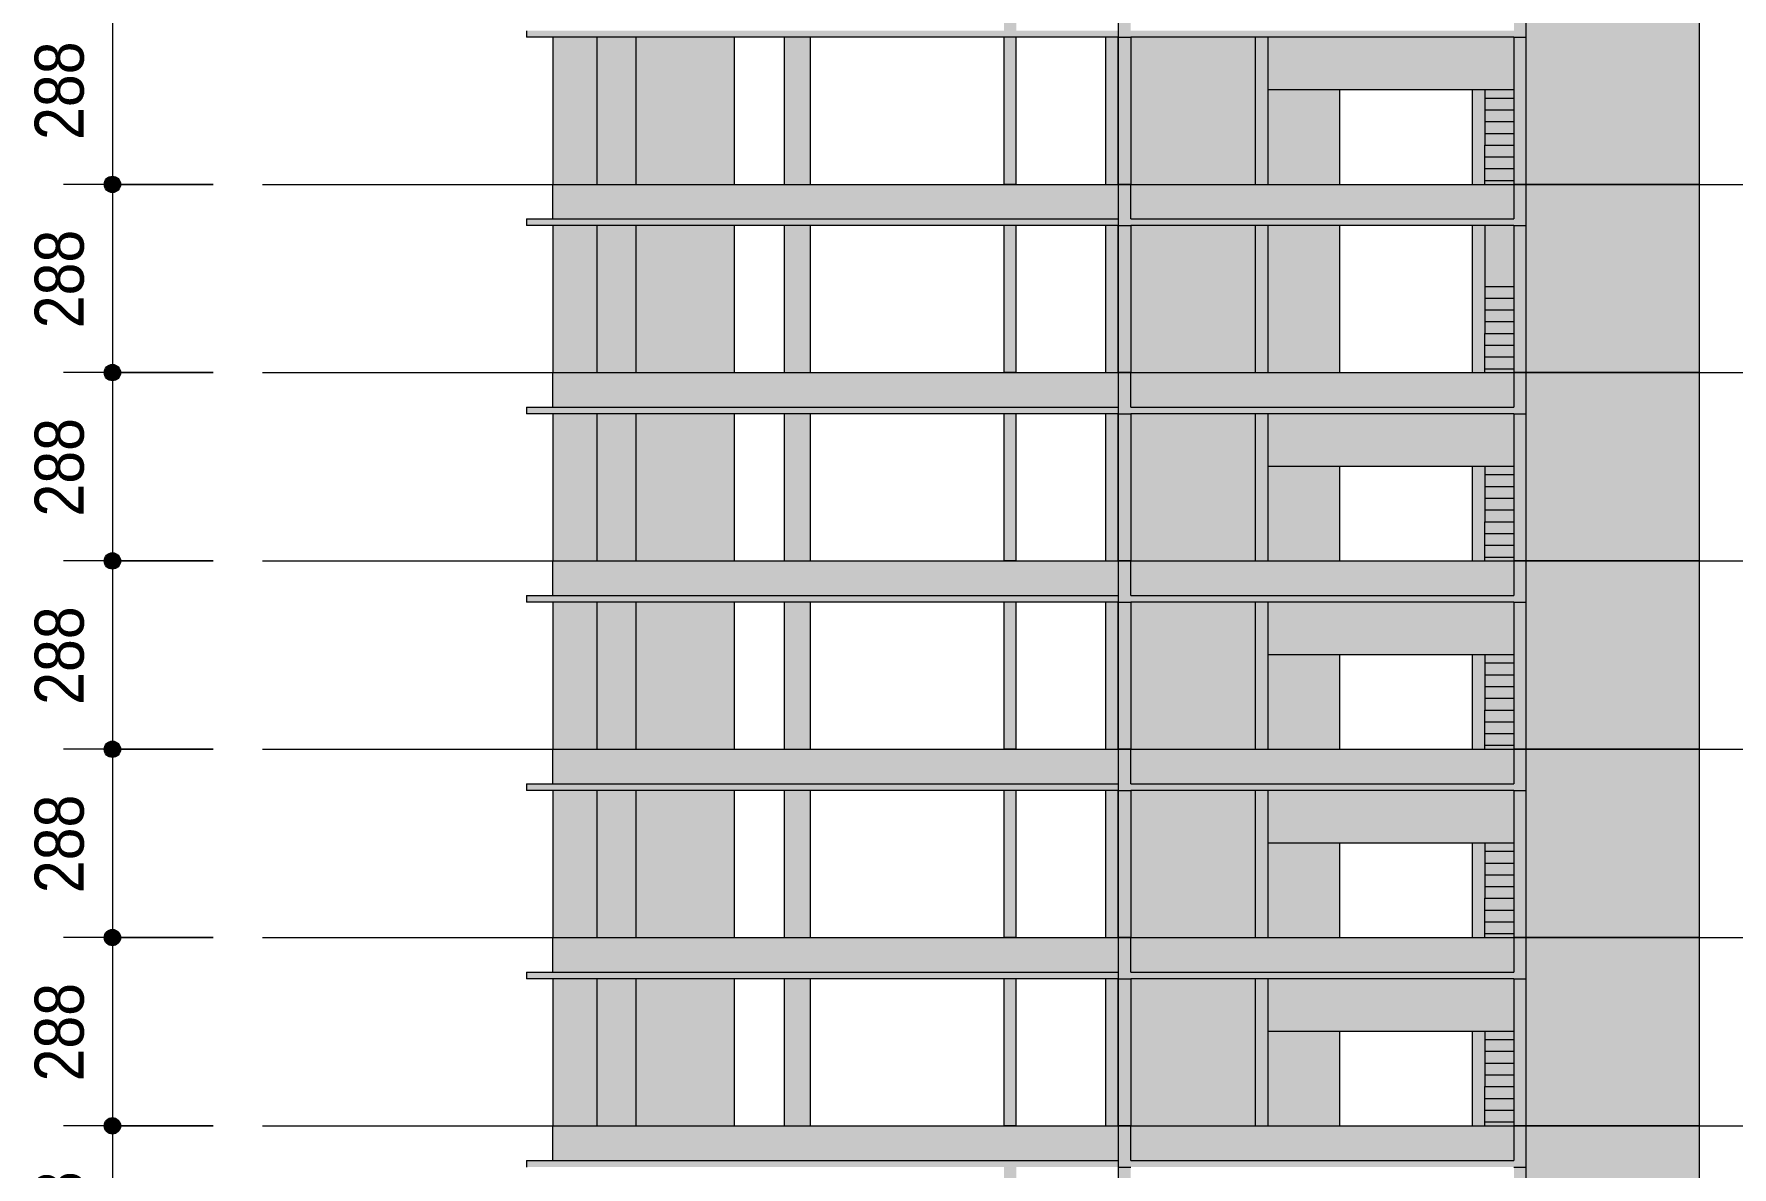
# Model space of a CAD drawing. Header units: centimetres. Extents: x -1968 to 25888, y -1244 to 84208.
# Drawn here: x 12462 to 15060, y 80538 to 82271 of the extents above; entities that cross this region are included whole.
import ezdxf

# ---------------------------------------------------------------- set-up
doc = ezdxf.new("R2010")
doc.units = ezdxf.units.CM
doc.linetypes.add('Centro', pattern=[3.175, 0.635, -0.47625, 1.5875, -0.47625])
for name, color, linetype, lineweight in [('A-ANNO-DIMS', 7, 'Continuous', 9), ('A-ANNO-DIMS-500', 7, 'Continuous', 9), ('A-FLOR', 7, 'Continuous', 18), ('A-FLOR-LEVL', 7, 'Continuous', 9), ('S-BEAM', 7, 'Continuous', 18), ('S-COLS', 7, 'Continuous', 18), ('S-STRS', 7, 'Continuous', 9)]:
    doc.layers.add(name, color=color, linetype=linetype, lineweight=lineweight)
doc.styles.add('Fira Sans_4', font='', dxfattribs={"width": 0.9, "height": 75})
doc.styles.get('Fira Sans_4').set_extended_font_data('Fira Sans')
doc.dimstyles.new('PED_R80_1_5mm_ACIMA_As_ESQ__R00_7', dxfattribs={"dimscale": 30.48, "dimtxt": 102.298456, "dimasz": 3.28084, "dimexe": 2.46063, "dimexo": 2.46063, "dimgap": 0.492126, "dimtad": 1, "dimdec": 1, "dimrnd": 0.5, "dimdsep": 46, "dimtxsty": 'Fira Sans_4', "dimblk1": 'DOTSMALL', "dimblk2": 'DOTSMALL', "dimsah": 1, "dimcen": 0.09, "dimdle": 4.92126, "dimazin": 0, "dimtfac": 1, "dimtdec": 4, "dimtix": 1, "dimtmove": 0, "dimatfit": 3, "dimfxl": 1, "dimtvp": 1, "dimtolj": 1, "dimtzin": 0, "dimarcsym": 2})

# ---------------------------------------------------------------- blocks, each defined once
blk = doc.blocks.new('DIMBLOCK420-CT103 - CORTE ESQ_ TIPO')
at = {"layer": 'A-ANNO-DIMS-500', "true_color": 0x000032}
h = blk.add_hatch(color=178, dxfattribs=at)
edge = h.paths.add_edge_path(flags=0)
edge.add_arc((12582.5, 82329), 12.5, 0, 360)
h = blk.add_hatch(color=178, dxfattribs=at)
edge = h.paths.add_edge_path(flags=0)
edge.add_arc((12582.5, 82041), 12.5, 0, 360)
at = {"layer": 'A-ANNO-DIMS-500', "color": 178, "true_color": 0x000032}
for p, q in [((12736.8, 82329), (12507.5, 82329)), ((12582.5, 82329), (12582.5, 82041)), ((12582.5, 82329), (12736.8, 82329)), ((12736.8, 82041), (12507.5, 82041)), ((12582.5, 82041), (12736.8, 82041))]:
    blk.add_line(p, q, dxfattribs=at)
for centre in [(12582.5, 82329), (12582.5, 82041)]:
    blk.add_circle(centre, 12.5, dxfattribs=at)
at = {"layer": 'A-ANNO-DIMS-500', "color": 0, "insert": (12463.6, 82108.9), "char_height": 75, "width": 182.563, "attachment_point": 1, "rotation": 90, "line_spacing_factor": 1.049215, "style": 'Fira Sans_4'}
blk.add_mtext('288', dxfattribs=at)
blk = doc.blocks.new('_DotSmall')
at = {"color": 0, "linetype": 'ByBlock', "const_width": 0.5}
blk.add_lwpolyline([(-0.0625, 0, 1), (0.0625, 0, 1)], format="xyb", close=True, dxfattribs=at)
blk = doc.blocks.new('DIMBLOCK421-CT103 - CORTE ESQ_ TIPO')
at = {"layer": 'A-ANNO-DIMS-500', "true_color": 0x000032}
h = blk.add_hatch(color=178, dxfattribs=at)
edge = h.paths.add_edge_path(flags=0)
edge.add_arc((12582.5, 82041), 12.5, 0, 360)
h = blk.add_hatch(color=178, dxfattribs=at)
edge = h.paths.add_edge_path(flags=0)
edge.add_arc((12582.5, 81753), 12.5, 0, 360)
at = {"layer": 'A-ANNO-DIMS-500', "color": 178, "true_color": 0x000032}
for p, q in [((12736.8, 82041), (12507.5, 82041)), ((12582.5, 82041), (12582.5, 81753)), ((12582.5, 82041), (12736.8, 82041)), ((12736.8, 81753), (12507.5, 81753)), ((12582.5, 81753), (12736.8, 81753))]:
    blk.add_line(p, q, dxfattribs=at)
for centre in [(12582.5, 82041), (12582.5, 81753)]:
    blk.add_circle(centre, 12.5, dxfattribs=at)
at = {"layer": 'A-ANNO-DIMS-500', "color": 0, "insert": (12463.6, 81820.9), "char_height": 75, "width": 182.563, "attachment_point": 1, "rotation": 90, "line_spacing_factor": 1.049215, "style": 'Fira Sans_4'}
blk.add_mtext('288', dxfattribs=at)
blk = doc.blocks.new('DIMBLOCK422-CT103 - CORTE ESQ_ TIPO')
at = {"layer": 'A-ANNO-DIMS-500', "true_color": 0x000032}
h = blk.add_hatch(color=178, dxfattribs=at)
edge = h.paths.add_edge_path(flags=0)
edge.add_arc((12582.5, 81753), 12.5, 0, 360)
h = blk.add_hatch(color=178, dxfattribs=at)
edge = h.paths.add_edge_path(flags=0)
edge.add_arc((12582.5, 81465), 12.5, 0, 360)
at = {"layer": 'A-ANNO-DIMS-500', "color": 178, "true_color": 0x000032}
for p, q in [((12736.8, 81753), (12507.5, 81753)), ((12582.5, 81753), (12582.5, 81465)), ((12582.5, 81753), (12736.8, 81753)), ((12736.8, 81465), (12507.5, 81465)), ((12582.5, 81465), (12736.8, 81465))]:
    blk.add_line(p, q, dxfattribs=at)
for centre in [(12582.5, 81753), (12582.5, 81465)]:
    blk.add_circle(centre, 12.5, dxfattribs=at)
at = {"layer": 'A-ANNO-DIMS-500', "color": 0, "insert": (12463.6, 81532.9), "char_height": 75, "width": 182.563, "attachment_point": 1, "rotation": 90, "line_spacing_factor": 1.049215, "style": 'Fira Sans_4'}
blk.add_mtext('288', dxfattribs=at)
blk = doc.blocks.new('DIMBLOCK423-CT103 - CORTE ESQ_ TIPO')
at = {"layer": 'A-ANNO-DIMS-500', "true_color": 0x000032}
h = blk.add_hatch(color=178, dxfattribs=at)
edge = h.paths.add_edge_path(flags=0)
edge.add_arc((12582.5, 81465), 12.5, 0, 360)
h = blk.add_hatch(color=178, dxfattribs=at)
edge = h.paths.add_edge_path(flags=0)
edge.add_arc((12582.5, 81177), 12.5, 0, 360)
at = {"layer": 'A-ANNO-DIMS-500', "color": 178, "true_color": 0x000032}
for p, q in [((12736.8, 81465), (12507.5, 81465)), ((12582.5, 81465), (12582.5, 81177)), ((12582.5, 81465), (12736.8, 81465)), ((12736.8, 81177), (12507.5, 81177)), ((12582.5, 81177), (12736.8, 81177))]:
    blk.add_line(p, q, dxfattribs=at)
for centre in [(12582.5, 81465), (12582.5, 81177)]:
    blk.add_circle(centre, 12.5, dxfattribs=at)
at = {"layer": 'A-ANNO-DIMS-500', "color": 0, "insert": (12463.6, 81244.9), "char_height": 75, "width": 182.563, "attachment_point": 1, "rotation": 90, "line_spacing_factor": 1.049215, "style": 'Fira Sans_4'}
blk.add_mtext('288', dxfattribs=at)
blk = doc.blocks.new('DIMBLOCK424-CT103 - CORTE ESQ_ TIPO')
at = {"layer": 'A-ANNO-DIMS-500', "true_color": 0x000032}
h = blk.add_hatch(color=178, dxfattribs=at)
edge = h.paths.add_edge_path(flags=0)
edge.add_arc((12582.5, 81177), 12.5, 0, 360)
h = blk.add_hatch(color=178, dxfattribs=at)
edge = h.paths.add_edge_path(flags=0)
edge.add_arc((12582.5, 80889), 12.5, 0, 360)
at = {"layer": 'A-ANNO-DIMS-500', "color": 178, "true_color": 0x000032}
for p, q in [((12736.8, 81177), (12507.5, 81177)), ((12582.5, 81177), (12582.5, 80889)), ((12582.5, 81177), (12736.8, 81177)), ((12736.8, 80889), (12507.5, 80889)), ((12582.5, 80889), (12736.8, 80889))]:
    blk.add_line(p, q, dxfattribs=at)
for centre in [(12582.5, 81177), (12582.5, 80889)]:
    blk.add_circle(centre, 12.5, dxfattribs=at)
at = {"layer": 'A-ANNO-DIMS-500', "color": 0, "insert": (12463.6, 80956.9), "char_height": 75, "width": 182.563, "attachment_point": 1, "rotation": 90, "line_spacing_factor": 1.049215, "style": 'Fira Sans_4'}
blk.add_mtext('288', dxfattribs=at)
blk = doc.blocks.new('DIMBLOCK425-CT103 - CORTE ESQ_ TIPO')
at = {"layer": 'A-ANNO-DIMS-500', "true_color": 0x000032}
h = blk.add_hatch(color=178, dxfattribs=at)
edge = h.paths.add_edge_path(flags=0)
edge.add_arc((12582.5, 80889), 12.5, 0, 360)
h = blk.add_hatch(color=178, dxfattribs=at)
edge = h.paths.add_edge_path(flags=0)
edge.add_arc((12582.5, 80601), 12.5, 0, 360)
at = {"layer": 'A-ANNO-DIMS-500', "color": 178, "true_color": 0x000032}
for p, q in [((12736.8, 80889), (12507.5, 80889)), ((12582.5, 80889), (12582.5, 80601)), ((12582.5, 80889), (12736.8, 80889)), ((12736.8, 80601), (12507.5, 80601)), ((12582.5, 80601), (12736.8, 80601))]:
    blk.add_line(p, q, dxfattribs=at)
for centre in [(12582.5, 80889), (12582.5, 80601)]:
    blk.add_circle(centre, 12.5, dxfattribs=at)
at = {"layer": 'A-ANNO-DIMS-500', "color": 0, "insert": (12463.6, 80668.9), "char_height": 75, "width": 182.563, "attachment_point": 1, "rotation": 90, "line_spacing_factor": 1.049215, "style": 'Fira Sans_4'}
blk.add_mtext('288', dxfattribs=at)
blk = doc.blocks.new('DIMBLOCK426-CT103 - CORTE ESQ_ TIPO')
at = {"layer": 'A-ANNO-DIMS-500', "true_color": 0x000032}
h = blk.add_hatch(color=178, dxfattribs=at)
edge = h.paths.add_edge_path(flags=0)
edge.add_arc((12582.5, 80601), 12.5, 0, 360)
h = blk.add_hatch(color=178, dxfattribs=at)
edge = h.paths.add_edge_path(flags=0)
edge.add_arc((12582.5, 80313), 12.5, 0, 360)
at = {"layer": 'A-ANNO-DIMS-500', "color": 178, "true_color": 0x000032}
for p, q in [((12736.8, 80601), (12507.5, 80601)), ((12582.5, 80601), (12582.5, 80313)), ((12582.5, 80601), (12736.8, 80601)), ((12736.8, 80313), (12507.5, 80313)), ((12582.5, 80313), (12736.8, 80313))]:
    blk.add_line(p, q, dxfattribs=at)
for centre in [(12582.5, 80601), (12582.5, 80313)]:
    blk.add_circle(centre, 12.5, dxfattribs=at)
at = {"layer": 'A-ANNO-DIMS-500', "color": 0, "insert": (12463.6, 80380.9), "char_height": 75, "width": 182.563, "attachment_point": 1, "rotation": 90, "line_spacing_factor": 1.049215, "style": 'Fira Sans_4'}
blk.add_mtext('288', dxfattribs=at)

msp = doc.modelspace()

# ---------------------------------------------------------------- hatches: boundary and pattern name
at = {"layer": 'A-FLOR', "true_color": 0xff8040}
for points in [[(13534.05, 82266), (14121.05, 82266), (14120.55, 82276), (13216.05, 82276), (13216.05, 82266), (13377.21, 82266)], [(14726.05, 82266), (14726.05, 82276), (14140.05, 82276), (14140.05, 82266), (14694.52, 82266)], [(13565.39, 81978), (14121.05, 81978), (14120.55, 81988), (13216.05, 81988), (13216.05, 81978), (13534.1, 81978)], [(14726.05, 81978), (14726.05, 81988), (14140.05, 81988), (14140.05, 81978), (14694.52, 81978)], [(13534.05, 81690), (14121.05, 81690), (14120.55, 81700), (13216.05, 81700), (13216.05, 81690), (13377.21, 81690)], [(14726.05, 81690), (14726.05, 81700), (14140.05, 81700), (14140.05, 81690), (14694.52, 81690)], [(13377.21, 81402), (14121.05, 81402), (14120.55, 81412), (13216.05, 81412), (13216.05, 81402), (13283.11, 81402)], [(14459.55, 81402), (14726.05, 81402), (14726.05, 81412), (14140.05, 81412), (14140.05, 81402), (14349.55, 81402)], [(13534.05, 81114), (14121.05, 81114), (14120.55, 81124), (13216.05, 81124), (13216.05, 81114), (13377.21, 81114)], [(14726.05, 81114), (14726.05, 81124), (14140.05, 81124), (14140.05, 81114), (14694.52, 81114)], [(13534.05, 80826), (14121.05, 80826), (14120.55, 80836), (13216.05, 80836), (13216.05, 80826), (13377.21, 80826)], [(14330.55, 80826), (14726.05, 80826), (14726.05, 80836), (14140.05, 80836), (14140.05, 80826), (14318.14, 80826)], [(13565.39, 80538), (14121.05, 80538), (14120.55, 80548), (13216.05, 80548), (13216.05, 80538), (13534.1, 80538)], [(14694.52, 80538), (14726.05, 80538), (14726.05, 80548), (14140.05, 80548), (14140.05, 80538), (14579.47, 80538)]]:
    msp.add_hatch(color=11, dxfattribs=at).paths.add_polyline_path(points, flags=0)
at = {"layer": 'S-BEAM', "true_color": 0xff8040}
for points in [[(14129.96, 82266), (14140.05, 82266), (14140.05, 82329), (14121.05, 82329), (14121.05, 82266)], [(14726.05, 82266), (14745.05, 82266), (14745.05, 82329), (14726.05, 82329), (14726.05, 82276)], [(14459.55, 82186), (14726.05, 82186), (14726.05, 82266), (14349.55, 82266), (14349.55, 82186), (14378.13, 82186)], [(13275.05, 81988), (13275.05, 82041), (13256.05, 82041), (13256.05, 81988)], [(13941.77, 81988), (13946.05, 81988), (13946.05, 82041), (13275.05, 82041), (13275.05, 81988), (13565.39, 81988)], [(14120.55, 81988), (14121.05, 81988), (14120.55, 82041), (13965.05, 82041), (13965.05, 81988)], [(14129.96, 81978), (14140.05, 81978), (14140.05, 82041), (14121.05, 82041), (14121.05, 81978)], [(14459.55, 81988), (14726.05, 81988), (14726.05, 82041), (14140.05, 82041), (14140.05, 81988), (14423.2, 81988)], [(14745.05, 81978), (14745.05, 82041), (14726.05, 82041), (14726.05, 81978)], [(13275.05, 81700), (13275.05, 81753), (13256.05, 81753), (13256.05, 81700)], [(13941.77, 81700), (13946.05, 81700), (13946.05, 81753), (13275.05, 81753), (13275.05, 81700), (13565.39, 81700)], [(14120.55, 81700), (14121.05, 81700), (14120.55, 81753), (13965.05, 81753), (13965.05, 81700)], [(14129.96, 81690), (14140.05, 81690), (14140.05, 81753), (14121.05, 81753), (14121.05, 81690)], [(14423.2, 81700), (14726.05, 81700), (14726.05, 81753), (14140.05, 81753), (14140.05, 81700), (14408.94, 81700)], [(14726.05, 81690), (14745.05, 81690), (14745.05, 81753), (14726.05, 81753), (14726.05, 81700)], [(14459.55, 81610), (14726.05, 81610), (14726.05, 81690), (14349.55, 81690), (14349.55, 81610), (14378.13, 81610)], [(13275.05, 81412), (13275.05, 81465), (13256.05, 81465), (13256.05, 81412)], [(13941.77, 81412), (13946.05, 81412), (13946.05, 81465), (13275.05, 81465), (13275.05, 81412), (13565.39, 81412)], [(14120.55, 81412), (14121.05, 81412), (14120.55, 81465), (13965.05, 81465), (13965.05, 81412)], [(14140.05, 81402), (14140.05, 81465), (14121.05, 81465), (14121.05, 81402), (14129.96, 81402)], [(14423.2, 81412), (14726.05, 81412), (14726.05, 81465), (14140.05, 81465), (14140.05, 81412), (14408.94, 81412)], [(14726.05, 81402), (14745.05, 81402), (14745.05, 81465), (14726.05, 81465), (14726.05, 81412)], [(14506.33, 81322), (14726.05, 81322), (14726.05, 81402), (14349.55, 81402), (14349.55, 81322), (14459.55, 81322)], [(13275.05, 81124), (13275.05, 81177), (13256.05, 81177), (13256.05, 81124)], [(13941.77, 81124), (13946.05, 81124), (13946.05, 81177), (13275.05, 81177), (13275.05, 81124), (13565.39, 81124)], [(14120.55, 81124), (14121.05, 81124), (14120.55, 81177), (13965.05, 81177), (13965.05, 81124)], [(14129.96, 81114), (14140.05, 81114), (14140.05, 81177), (14121.05, 81177), (14121.05, 81114)], [(14459.55, 81124), (14726.05, 81124), (14726.05, 81177), (14140.05, 81177), (14140.05, 81124), (14423.2, 81124)], [(14726.05, 81114), (14745.05, 81114), (14745.05, 81177), (14726.05, 81177), (14726.05, 81124)], [(14378.13, 81034), (14726.05, 81034), (14726.05, 81114), (14349.55, 81114), (14349.55, 81034), (14371.37, 81034)], [(13275.05, 80836), (13275.05, 80889), (13256.05, 80889), (13256.05, 80836)], [(13946.05, 80836), (13946.05, 80889), (13275.05, 80889), (13275.05, 80836), (13941.77, 80836)], [(14120.55, 80836), (14121.05, 80836), (14120.55, 80889), (13965.05, 80889), (13965.05, 80836)], [(14140.05, 80826), (14140.05, 80889), (14121.05, 80889), (14121.05, 80826)], [(14423.2, 80836), (14726.05, 80836), (14726.05, 80889), (14140.05, 80889), (14140.05, 80836), (14408.94, 80836)], [(14726.05, 80826), (14745.05, 80826), (14745.05, 80889), (14726.05, 80889), (14726.05, 80836)], [(14506.33, 80746), (14726.05, 80746), (14726.05, 80826), (14349.55, 80826), (14349.55, 80746), (14459.55, 80746)], [(13256.05, 80548), (13275.05, 80548), (13275.05, 80601), (13256.05, 80601), (13256.05, 80554.41)], [(13941.77, 80548), (13946.05, 80548), (13946.05, 80601), (13275.05, 80601), (13275.05, 80548), (13565.39, 80548)], [(14120.55, 80548), (14121.05, 80548), (14120.55, 80601), (13965.05, 80601), (13965.05, 80548)], [(14140.05, 80538), (14140.05, 80601), (14121.05, 80601), (14121.05, 80538), (14129.96, 80538)], [(14408.94, 80548), (14726.05, 80548), (14726.05, 80601), (14140.05, 80601), (14140.05, 80548), (14349.55, 80548)], [(14745.05, 80538), (14745.05, 80601), (14726.05, 80601), (14726.05, 80538)]]:
    msp.add_hatch(color=11, dxfattribs=at).paths.add_polyline_path(points, flags=0)
at = {"layer": 'S-COLS', "true_color": 0xff8040}
h = msp.add_hatch(color=11, dxfattribs=at)
h.paths.add_polyline_path([(13965.05, 82041), (13965.05, 82266), (13946.05, 82266), (13946.05, 82041)], flags=0)
h.paths.add_polyline_path([(13965.05, 82276), (13965.05, 82329), (13946.05, 82329), (13946.05, 82276)], flags=0)
for points in [[(14882.7, 82041), (15009.55, 82041), (15009.55, 82329), (14745.05, 82329), (14745.05, 82041)], [(13323.55, 82041), (13353.55, 82041), (13353.55, 82266), (13323.64, 82266), (13323.62, 82211.31)], [(13374.76, 82041), (13383.55, 82041), (13382.97, 82266), (13353.55, 82266), (13353.65, 82041), (13374.68, 82041)], [(13610.88, 82041), (13650.05, 82041), (13650.05, 82266), (13610.05, 82266), (13610.05, 82041)], [(14120.55, 82041), (14120.55, 82266), (14101.55, 82266), (14101.55, 82041)], [(14140.05, 82041), (14140.05, 82266), (14121.05, 82266), (14121.05, 82041), (14129.96, 82041)], [(14349.55, 82041), (14349.55, 82266), (14330.55, 82266), (14330.55, 82041)], [(14745.05, 82041), (14745.05, 82266), (14726.05, 82266), (14726.05, 82041)], [(14459.55, 82041), (14459.55, 82186), (14349.55, 82186), (14349.55, 82041)], [(14662.55, 82041), (14681.55, 82041), (14681.55, 82186), (14662.55, 82186)], [(14681.55, 82173), (14726.05, 82173), (14726.05, 82186), (14681.55, 82186)], [(14882.7, 81753), (15009.55, 81753), (15009.55, 82041), (14745.05, 82041), (14745.05, 81753)], [(13323.55, 81753), (13353.55, 81753), (13353.55, 81978), (13323.64, 81978), (13323.59, 81844.76)], [(13374.76, 81753), (13383.55, 81753), (13382.97, 81978), (13353.55, 81978), (13353.65, 81753), (13374.68, 81753)], [(13650.05, 81753), (13650.05, 81978), (13610.05, 81978), (13610.05, 81753), (13610.88, 81753)], [(14120.55, 81753), (14120.55, 81978), (14101.55, 81978), (14101.55, 81753)], [(14140.05, 81753), (14140.05, 81978), (14121.05, 81978), (14121.05, 81753), (14129.96, 81753)], [(14349.55, 81753), (14349.55, 81978), (14330.55, 81978), (14330.55, 81753)], [(14459.55, 81753), (14459.55, 81978), (14349.55, 81978), (14349.55, 81753)], [(14681.55, 81753), (14681.55, 81978), (14662.55, 81978), (14662.55, 81753)], [(14681.55, 81885), (14726.05, 81885), (14726.05, 81978), (14681.55, 81978)], [(14745.05, 81753), (14745.05, 81978), (14726.05, 81978), (14726.05, 81753)], [(14745.05, 81465), (15009.55, 81465), (15009.55, 81753), (14745.05, 81753), (14745.05, 81476.09)], [(13323.55, 81465), (13353.55, 81465), (13353.55, 81690), (13323.64, 81690), (13323.55, 81476.09)], [(13374.76, 81465), (13383.55, 81465), (13382.97, 81690), (13353.55, 81690), (13353.65, 81465), (13374.68, 81465)], [(13610.88, 81465), (13650.05, 81465), (13650.05, 81690), (13610.05, 81690), (13610.05, 81465)], [(14120.55, 81465), (14120.55, 81690), (14101.55, 81690), (14101.55, 81465)], [(14140.05, 81465), (14140.05, 81690), (14121.05, 81690), (14121.05, 81465), (14129.96, 81465)], [(14349.55, 81465), (14349.55, 81690), (14330.55, 81690), (14330.55, 81465)], [(14745.05, 81465), (14745.05, 81690), (14726.05, 81690), (14726.05, 81465)], [(14349.55, 81465), (14459.55, 81465), (14459.55, 81610), (14349.55, 81610), (14349.55, 81476.09)], [(14662.55, 81465), (14681.55, 81465), (14681.55, 81610), (14662.55, 81610), (14662.55, 81476.09)], [(14681.55, 81597), (14726.05, 81597), (14726.05, 81610), (14681.55, 81610)], [(14882.7, 81177), (15009.55, 81177), (15009.55, 81465), (14745.05, 81465), (14745.05, 81177)], [(13323.55, 81177), (13353.55, 81177), (13353.55, 81402), (13323.64, 81402), (13323.6, 81291.75)], [(13374.76, 81177), (13383.55, 81177), (13382.97, 81402), (13353.55, 81402), (13353.65, 81177), (13374.68, 81177)], [(13610.88, 81177), (13650.05, 81177), (13650.05, 81402), (13610.05, 81402), (13610.05, 81177)], [(14120.55, 81177), (14120.55, 81402), (14101.55, 81402), (14101.55, 81177)], [(14129.96, 81177), (14140.05, 81177), (14140.05, 81402), (14121.05, 81402), (14121.05, 81177)], [(14349.55, 81177), (14349.55, 81402), (14330.55, 81402), (14330.55, 81177)], [(14745.05, 81177), (14745.05, 81402), (14726.05, 81402), (14726.05, 81177)], [(14459.55, 81177), (14459.55, 81322), (14349.55, 81322), (14349.55, 81177)], [(14662.55, 81177), (14681.55, 81177), (14681.55, 81322), (14662.55, 81322), (14662.55, 81291.75)], [(14681.55, 81309), (14726.05, 81309), (14726.05, 81322), (14681.55, 81322)], [(14745.05, 80889), (15009.55, 80889), (15009.55, 81177), (14745.05, 81177), (14745.05, 80923.08)], [(13323.55, 80889), (13353.55, 80889), (13353.55, 81114), (13323.64, 81114), (13323.56, 80923.08)], [(13374.76, 80889), (13383.55, 80889), (13382.97, 81114), (13353.55, 81114), (13353.65, 80889), (13374.68, 80889)], [(13650.05, 80889), (13650.05, 81114), (13610.05, 81114), (13610.05, 80889), (13610.88, 80889)], [(14120.55, 80889), (14120.55, 81114), (14101.55, 81114), (14101.55, 80889)], [(14140.05, 80889), (14140.05, 81114), (14121.05, 81114), (14121.05, 80889)], [(14330.55, 80889), (14330.55, 81114), (14140.05, 81114), (14140.05, 80889), (14318.14, 80889)], [(14349.55, 80889), (14349.55, 81114), (14330.55, 81114), (14330.55, 80889)], [(14745.05, 80889), (14745.05, 81114), (14726.05, 81114), (14726.05, 80889)], [(14459.55, 80889), (14459.55, 81034), (14349.55, 81034), (14349.55, 80889)], [(14662.55, 80889), (14681.55, 80889), (14681.55, 81034), (14662.55, 81034)], [(14681.55, 81021), (14726.05, 81021), (14726.05, 81034), (14681.55, 81034)], [(14882.7, 80601), (15009.55, 80601), (15009.55, 80889), (14745.05, 80889), (14745.05, 80601)], [(13323.55, 80601), (13353.55, 80601), (13353.55, 80826), (13323.64, 80826), (13323.61, 80738.75)], [(13374.76, 80601), (13383.55, 80601), (13382.97, 80826), (13353.55, 80826), (13353.65, 80601), (13374.68, 80601)], [(13610.88, 80601), (13650.05, 80601), (13650.05, 80826), (13610.05, 80826), (13610.05, 80601)], [(14101.55, 80601), (14120.55, 80601), (14120.55, 80826), (14101.55, 80826), (14101.55, 80738.75)], [(14129.96, 80601), (14140.05, 80601), (14140.05, 80826), (14121.05, 80825.68), (14121.05, 80601)], [(14349.55, 80601), (14349.55, 80826), (14330.55, 80826), (14330.55, 80601)], [(14745.05, 80601), (14745.05, 80826), (14726.05, 80826), (14726.05, 80601)], [(14459.55, 80601), (14459.55, 80746), (14349.55, 80746), (14349.55, 80601)], [(14681.55, 80601), (14681.55, 80746), (14662.55, 80746), (14662.55, 80601)], [(14726.05, 80733), (14726.05, 80746), (14681.55, 80746), (14681.55, 80733), (14694.52, 80733)], [(14882.7, 80313), (15009.55, 80313), (15009.55, 80601), (14745.05, 80601), (14745.05, 80313)], [(14140.05, 80313), (14140.05, 80538), (14121.05, 80538), (14121.05, 80313), (14129.96, 80313)], [(14745.05, 80313), (14745.05, 80538), (14726.05, 80538), (14726.05, 80313)]]:
    msp.add_hatch(color=11, dxfattribs=at).paths.add_polyline_path(points, flags=0)
h = msp.add_hatch(color=11, dxfattribs=at)
h.paths.add_polyline_path([(13256.05, 82041), (13323.55, 82041), (13323.55, 82266), (13256.05, 82265.72), (13256.05, 82042.5)], flags=0)
h.paths.add_polyline_path([(13383.55, 82041), (13534.05, 82041), (13534.05, 82266), (13383.55, 82266), (13383.55, 82162.81)], flags=0)
h = msp.add_hatch(color=11, dxfattribs=at)
h.paths.add_polyline_path([(14120.55, 82041), (14121.05, 82041.37), (14120.55, 82213.43)], flags=0)
h.paths.add_polyline_path([(14140.05, 82041), (14330.55, 82041), (14330.55, 82266), (14140.05, 82266), (14140.05, 82213.43)], flags=0)
h = msp.add_hatch(color=11, dxfattribs=at)
h.paths.add_polyline_path([(13965.05, 81753), (13965.05, 81978), (13946.05, 81978), (13946.05, 81753)], flags=0)
h.paths.add_polyline_path([(13965.05, 81988), (13965.05, 82041), (13946.05, 82041), (13946.05, 81988)], flags=0)
h = msp.add_hatch(color=11, dxfattribs=at)
h.paths.add_polyline_path([(13256.05, 81753), (13323.55, 81753), (13323.55, 81978), (13256.05, 81977.72), (13256.05, 81754.5)], flags=0)
h.paths.add_polyline_path([(13383.55, 81753), (13534.05, 81753), (13534.05, 81978), (13383.55, 81978), (13383.55, 81844.76)], flags=0)
h = msp.add_hatch(color=11, dxfattribs=at)
h.paths.add_polyline_path([(14120.55, 81753), (14121.05, 81753.37), (14120.55, 81844.76)], flags=0)
h.paths.add_polyline_path([(14140.05, 81753), (14330.55, 81753), (14330.55, 81978), (14140.05, 81978), (14140.05, 81844.76)], flags=0)
h = msp.add_hatch(color=11, dxfattribs=at)
h.paths.add_polyline_path([(13965.05, 81465), (13965.05, 81690), (13946.05, 81690), (13946.05, 81465)], flags=0)
h.paths.add_polyline_path([(13965.05, 81700), (13965.05, 81753), (13946.05, 81753), (13946.05, 81700)], flags=0)
h = msp.add_hatch(color=11, dxfattribs=at)
h.paths.add_polyline_path([(13256.05, 81465), (13323.55, 81465), (13323.55, 81690), (13256.05, 81689.72), (13256.05, 81466.5)], flags=0)
h.paths.add_polyline_path([(13534.05, 81465), (13534.05, 81690), (13383.55, 81690), (13383.55, 81465)], flags=0)
h = msp.add_hatch(color=11, dxfattribs=at)
h.paths.add_polyline_path([(14120.55, 81465), (14121.05, 81465.37), (14120.55, 81476.09)], flags=0)
h.paths.add_polyline_path([(14140.05, 81465), (14330.55, 81465), (14330.55, 81690), (14140.05, 81690), (14140.05, 81476.09)], flags=0)
h = msp.add_hatch(color=11, dxfattribs=at)
h.paths.add_polyline_path([(13965.05, 81177), (13965.05, 81402), (13946.05, 81402), (13946.05, 81177)], flags=0)
h.paths.add_polyline_path([(13965.05, 81412), (13965.05, 81465), (13946.05, 81465), (13946.05, 81412)], flags=0)
h = msp.add_hatch(color=11, dxfattribs=at)
h.paths.add_polyline_path([(13275.05, 81177), (13323.55, 81177), (13323.55, 81402), (13256.05, 81401.72), (13256.05, 81177)], flags=0)
h.paths.add_polyline_path([(13534.05, 81177), (13534.05, 81402), (13383.55, 81402), (13383.55, 81177)], flags=0)
h = msp.add_hatch(color=11, dxfattribs=at)
h.paths.add_polyline_path([(14120.55, 81177), (14121.05, 81177.37), (14120.55, 81291.75)], flags=0)
h.paths.add_polyline_path([(14330.55, 81177), (14330.55, 81402), (14140.05, 81402), (14140.05, 81177), (14318.14, 81177)], flags=0)
h = msp.add_hatch(color=11, dxfattribs=at)
h.paths.add_polyline_path([(13965.05, 80889), (13965.05, 81114), (13946.05, 81114), (13946.05, 80889)], flags=0)
h.paths.add_polyline_path([(13965.05, 81124), (13965.05, 81177), (13946.05, 81177), (13946.05, 81124)], flags=0)
h = msp.add_hatch(color=11, dxfattribs=at)
h.paths.add_polyline_path([(13534.05, 80889), (13534.05, 81114), (13383.55, 81114), (13383.55, 80889)], flags=0)
h.paths.add_polyline_path([(13275.05, 80889), (13323.55, 80889), (13323.55, 81114), (13256.05, 81114), (13256.05, 80889)], flags=0)
h = msp.add_hatch(color=11, dxfattribs=at)
h.paths.add_polyline_path([(13965.05, 80601), (13965.05, 80826), (13946.05, 80826), (13946.05, 80601)], flags=0)
h.paths.add_polyline_path([(13946.05, 80836), (13965.05, 80836.28), (13965.05, 80889), (13946.05, 80889)], flags=0)
h = msp.add_hatch(color=11, dxfattribs=at)
h.paths.add_polyline_path([(13275.05, 80601), (13323.55, 80601), (13323.55, 80826), (13256.05, 80825.72), (13256.05, 80601)], flags=0)
h.paths.add_polyline_path([(13383.55, 80601), (13534.05, 80601), (13534.05, 80826), (13383.55, 80826), (13383.55, 80722.81)], flags=0)
h = msp.add_hatch(color=11, dxfattribs=at)
h.paths.add_polyline_path([(14120.55, 80601), (14121.05, 80601.37), (14120.55, 80738.75)], flags=0)
h.paths.add_polyline_path([(14140.05, 80601), (14330.55, 80601), (14330.55, 80826), (14140.05, 80826), (14140.05, 80738.75)], flags=0)
h = msp.add_hatch(color=11, dxfattribs=at)
h.paths.add_polyline_path([(13965.05, 80313), (13965.05, 80538), (13946.05, 80538), (13946.05, 80313)], flags=0)
h.paths.add_polyline_path([(13965.05, 80548), (13965.05, 80601), (13946.05, 80601), (13946.05, 80548)], flags=0)
at = {"layer": 'S-STRS', "true_color": 0xc0c0c0}
for points in [[(14726.05, 82155), (14726.05, 82173), (14681.55, 82173), (14681.55, 82155), (14694.52, 82155)], [(14694.52, 82137), (14726.05, 82137), (14726.05, 82155), (14681.55, 82155), (14681.55, 82137)], [(14694.52, 82119), (14726.05, 82119), (14726.05, 82137), (14681.55, 82137), (14681.55, 82119)], [(14694.52, 82101), (14726.05, 82101), (14726.05, 82119), (14681.55, 82119), (14681.55, 82101)], [(14694.52, 82083), (14726.05, 82083), (14726.05, 82101), (14681.55, 82101), (14681.55, 82083)], [(14694.52, 82065), (14726.05, 82065), (14726.05, 82083), (14681.55, 82083), (14681.55, 82065)], [(14694.52, 82047), (14726.05, 82047), (14726.05, 82065), (14681.55, 82065), (14681.55, 82047)], [(14681.55, 82041), (14726.05, 82041), (14726.05, 82047), (14681.55, 82047)], [(14990.55, 82041), (14990.55, 82041), (14941.55, 82041)], [(14726.05, 81867), (14726.05, 81885), (14681.55, 81885), (14681.55, 81867), (14694.52, 81867)], [(14681.55, 81849), (14726.05, 81849), (14726.05, 81867), (14681.55, 81867)], [(14726.05, 81831), (14726.05, 81849), (14681.55, 81849), (14681.55, 81831), (14694.52, 81831)], [(14694.52, 81813), (14726.05, 81813), (14726.05, 81831), (14681.55, 81831), (14681.55, 81813)], [(14694.52, 81795), (14726.05, 81795), (14726.05, 81813), (14681.55, 81813), (14681.55, 81795)], [(14694.52, 81777), (14726.05, 81777), (14726.05, 81795), (14681.55, 81795), (14681.55, 81777)], [(14694.52, 81759), (14726.05, 81759), (14726.05, 81777), (14681.55, 81777), (14681.55, 81759)], [(14694.52, 81753), (14726.05, 81753), (14726.05, 81759), (14681.55, 81759), (14681.55, 81753)], [(14990.55, 81753), (14990.55, 81753), (14941.55, 81753)], [(14726.05, 81579), (14726.05, 81597), (14681.55, 81597), (14681.55, 81579), (14694.52, 81579)], [(14694.52, 81561), (14726.05, 81561), (14726.05, 81579), (14681.55, 81579), (14681.55, 81561)], [(14694.52, 81543), (14726.05, 81543), (14726.05, 81561), (14681.55, 81561), (14681.55, 81543)], [(14694.52, 81525), (14726.05, 81525), (14726.05, 81543), (14681.55, 81543), (14681.55, 81525)], [(14694.52, 81507), (14726.05, 81507), (14726.05, 81525), (14681.55, 81525), (14681.55, 81507)], [(14681.55, 81489), (14726.05, 81489), (14726.05, 81507), (14681.55, 81507)], [(14726.05, 81471), (14726.05, 81489), (14681.55, 81489), (14681.55, 81471), (14694.52, 81471)], [(14990.55, 81465), (14990.55, 81465), (14941.55, 81465)], [(14694.52, 81291), (14726.05, 81291), (14726.05, 81309), (14681.55, 81309), (14681.55, 81291)], [(14694.52, 81273), (14726.05, 81273), (14726.05, 81291), (14681.55, 81291), (14681.55, 81273)], [(14694.52, 81255), (14726.05, 81255), (14726.05, 81273), (14681.55, 81273), (14681.55, 81255)], [(14694.52, 81237), (14726.05, 81237), (14726.05, 81255), (14681.55, 81255), (14681.55, 81237)], [(14694.52, 81219), (14726.05, 81219), (14726.05, 81237), (14681.55, 81237), (14681.55, 81219)], [(14694.52, 81201), (14726.05, 81201), (14726.05, 81219), (14681.55, 81219), (14681.55, 81201)], [(14694.52, 81183), (14726.05, 81183), (14726.05, 81201), (14681.55, 81201), (14681.55, 81183)], [(14694.52, 81177), (14726.05, 81177), (14726.05, 81183), (14681.55, 81183), (14681.55, 81177)], [(14990.55, 81177), (14990.55, 81177), (14941.55, 81177)], [(14726.05, 81003), (14726.05, 81021), (14681.55, 81021), (14681.55, 81003), (14694.52, 81003)], [(14694.52, 80985), (14726.05, 80985), (14726.05, 81003), (14681.55, 81003), (14681.55, 80985)], [(14694.52, 80967), (14726.05, 80967), (14726.05, 80985), (14681.55, 80985), (14681.55, 80967)], [(14694.52, 80949), (14726.05, 80949), (14726.05, 80967), (14681.55, 80967), (14681.55, 80949)], [(14681.55, 80931), (14726.05, 80931), (14726.05, 80949), (14681.55, 80949)], [(14694.52, 80913), (14726.05, 80913), (14726.05, 80931), (14681.55, 80931), (14681.55, 80913)], [(14694.52, 80895), (14726.05, 80895), (14726.05, 80913), (14681.55, 80913), (14681.55, 80895)], [(14694.52, 80889), (14726.05, 80889), (14726.05, 80895), (14681.55, 80895), (14681.55, 80889)], [(14990.55, 80889), (14990.55, 80889), (14941.55, 80889)], [(14726.05, 80715), (14726.05, 80733), (14681.55, 80733), (14681.55, 80715), (14694.52, 80715)], [(14694.52, 80697), (14726.05, 80697), (14726.05, 80715), (14681.55, 80715), (14681.55, 80697)], [(14694.52, 80679), (14726.05, 80679), (14726.05, 80697), (14681.55, 80697), (14681.55, 80679)], [(14694.52, 80661), (14726.05, 80661), (14726.05, 80679), (14681.55, 80679), (14681.55, 80661)], [(14694.52, 80643), (14726.05, 80643), (14726.05, 80661), (14681.55, 80661), (14681.55, 80643)], [(14694.52, 80625), (14726.05, 80625), (14726.05, 80643), (14681.55, 80643), (14681.55, 80625)], [(14694.52, 80607), (14726.05, 80607), (14726.05, 80625), (14681.55, 80625), (14681.55, 80607)], [(14694.52, 80601), (14726.05, 80601), (14726.05, 80607), (14681.55, 80607), (14681.55, 80601)], [(14990.55, 80601), (14990.55, 80601), (14941.55, 80601)]]:
    msp.add_hatch(color=9, dxfattribs=at).paths.add_polyline_path(points, flags=0)
h = msp.add_hatch(color=9, dxfattribs=at)
h.paths.add_polyline_path([(14941.55, 81465), (14941.55, 81465), (14882.7, 81465)], flags=0)
h.paths.add_polyline_path([(14694.52, 81465), (14726.05, 81465), (14726.05, 81471), (14681.55, 81471), (14681.55, 81465)], flags=0)

# ---------------------------------------------------------------- linework, layer by layer
at = {"layer": 'A-FLOR', "lineweight": 9}
for p, q in [((13216.05, 82276), (13216.05, 82266)), ((14121.05, 82266), (13216.05, 82266)), ((14726.05, 82266), (14140.05, 82266)), ((13216.05, 81988), (14121.05, 81988)), ((13216.05, 81988), (13216.05, 81978)), ((14121.05, 81978), (13216.05, 81978)), ((14140.05, 81988), (14726.05, 81988)), ((14726.05, 81978), (14140.05, 81978)), ((13216.05, 81700), (14121.05, 81700)), ((13216.05, 81700), (13216.05, 81690)), ((14121.05, 81690), (13216.05, 81690)), ((14140.05, 81700), (14726.05, 81700)), ((14726.05, 81690), (14140.05, 81690)), ((13216.05, 81412), (14121.05, 81412)), ((13216.05, 81412), (13216.05, 81402)), ((14121.05, 81402), (13216.05, 81402)), ((14140.05, 81412), (14726.05, 81412)), ((14726.05, 81402), (14140.05, 81402)), ((13216.05, 81124), (14121.05, 81124)), ((13216.05, 81124), (13216.05, 81114)), ((14140.05, 81124), (14726.05, 81124)), ((14121.05, 81114), (13216.05, 81114)), ((14726.05, 81114), (14140.05, 81114)), ((13216.05, 80836), (14121.05, 80836)), ((13216.05, 80836), (13216.05, 80826)), ((14140.05, 80836), (14726.05, 80836)), ((14121.05, 80826), (13216.05, 80826)), ((14726.05, 80826), (14140.05, 80826)), ((13216.05, 80548), (14121.05, 80548)), ((13216.05, 80548), (13216.05, 80538)), ((14140.05, 80548), (14726.05, 80548))]:
    msp.add_line(p, q, dxfattribs=at)
at = {"layer": 'A-FLOR-LEVL', "linetype": 'Centro'}
for p, q in [((12811.8, 82041), (16610.39, 82041)), ((12811.8, 81753), (16610.39, 81753)), ((12811.8, 81465), (16610.39, 81465)), ((12811.8, 81177), (16610.39, 81177)), ((12811.8, 80889), (16610.39, 80889)), ((12811.8, 80601), (16610.39, 80601))]:
    msp.add_line(p, q, dxfattribs=at)
at = {"layer": 'S-BEAM', "lineweight": 9}
for p, q in [((14121.05, 82329), (14121.05, 82266)), ((14745.05, 82266), (14745.05, 82329)), ((14121.05, 82266), (14140.05, 82266)), ((14726.05, 82266), (14745.05, 82266)), ((14349.55, 82186), (14726.05, 82186)), ((13256.05, 82041), (13275.05, 82041)), ((13256.05, 81988), (13256.05, 82041)), ((13275.05, 82041), (13946.05, 82041)), ((13965.05, 82041), (14121.05, 82041)), ((14140.05, 82041), (14121.05, 82041)), ((14121.05, 82041), (14121.05, 81978)), ((14140.05, 81988), (14140.05, 82041)), ((14140.05, 82041), (14726.05, 82041)), ((14745.05, 82041), (14726.05, 82041)), ((14726.05, 82041), (14726.05, 81988)), ((14745.05, 81978), (14745.05, 82041)), ((14121.05, 81978), (14140.05, 81978)), ((14726.05, 81978), (14745.05, 81978)), ((13256.05, 81753), (13275.05, 81753)), ((13256.05, 81700), (13256.05, 81753)), ((13275.05, 81753), (13946.05, 81753)), ((13965.05, 81753), (14121.05, 81753)), ((14140.05, 81753), (14121.05, 81753)), ((14121.05, 81753), (14121.05, 81690)), ((14140.05, 81700), (14140.05, 81753)), ((14140.05, 81753), (14726.05, 81753)), ((14745.05, 81753), (14726.05, 81753)), ((14726.05, 81753), (14726.05, 81700)), ((14745.05, 81690), (14745.05, 81753)), ((14121.05, 81690), (14140.05, 81690)), ((14726.05, 81690), (14745.05, 81690)), ((14349.55, 81610), (14726.05, 81610)), ((13256.05, 81465), (13275.05, 81465)), ((13256.05, 81412), (13256.05, 81465)), ((13275.05, 81465), (13946.05, 81465)), ((13965.05, 81465), (14121.05, 81465)), ((14140.05, 81465), (14121.05, 81465)), ((14121.05, 81465), (14121.05, 81402)), ((14140.05, 81412), (14140.05, 81465)), ((14140.05, 81465), (14726.05, 81465)), ((14745.05, 81465), (14726.05, 81465)), ((14726.05, 81465), (14726.05, 81412)), ((14745.05, 81402), (14745.05, 81465)), ((14121.05, 81402), (14140.05, 81402)), ((14726.05, 81402), (14745.05, 81402)), ((14349.55, 81322), (14726.05, 81322)), ((13256.05, 81177), (13275.05, 81177)), ((13256.05, 81124), (13256.05, 81177)), ((13275.05, 81177), (13946.05, 81177)), ((13965.05, 81177), (14121.05, 81177)), ((14140.05, 81177), (14121.05, 81177)), ((14121.05, 81177), (14121.05, 81114)), ((14140.05, 81124), (14140.05, 81177)), ((14140.05, 81177), (14726.05, 81177)), ((14745.05, 81177), (14726.05, 81177)), ((14726.05, 81177), (14726.05, 81124)), ((14745.05, 81114), (14745.05, 81177)), ((14121.05, 81114), (14140.05, 81114)), ((14726.05, 81114), (14745.05, 81114)), ((14349.55, 81034), (14726.05, 81034)), ((13256.05, 80889), (13275.05, 80889)), ((13256.05, 80836), (13256.05, 80889)), ((13275.05, 80889), (13946.05, 80889)), ((13965.05, 80889), (14121.05, 80889)), ((14140.05, 80889), (14121.05, 80889)), ((14121.05, 80889), (14121.05, 80826)), ((14140.05, 80836), (14140.05, 80889)), ((14140.05, 80889), (14726.05, 80889)), ((14745.05, 80889), (14726.05, 80889)), ((14726.05, 80889), (14726.05, 80836)), ((14745.05, 80826), (14745.05, 80889)), ((14121.05, 80826), (14140.05, 80826)), ((14726.05, 80826), (14745.05, 80826)), ((14349.55, 80746), (14726.05, 80746)), ((13256.05, 80601), (13275.05, 80601)), ((13256.05, 80548), (13256.05, 80601)), ((13275.05, 80601), (13946.05, 80601)), ((13965.05, 80601), (14121.05, 80601)), ((14140.05, 80601), (14121.05, 80601)), ((14121.05, 80601), (14121.05, 80538)), ((14140.05, 80548), (14140.05, 80601)), ((14140.05, 80601), (14726.05, 80601)), ((14745.05, 80601), (14726.05, 80601)), ((14726.05, 80601), (14726.05, 80548)), ((14745.05, 80538), (14745.05, 80601)), ((14121.05, 80538), (14140.05, 80538)), ((14726.05, 80538), (14745.05, 80538))]:
    msp.add_line(p, q, dxfattribs=at)
at = {"layer": 'S-COLS', "lineweight": 9}
for p, q in [((15009.55, 82329), (15009.55, 82041)), ((13256.05, 82266), (13256.05, 82041)), ((13323.55, 82266), (13323.55, 82041)), ((13383.55, 82041), (13383.55, 82266)), ((13534.05, 82041), (13534.05, 82266)), ((13610.05, 82266), (13610.05, 82041)), ((13650.05, 82041), (13650.05, 82266)), ((13946.05, 82266), (13946.05, 82041)), ((13965.05, 82041), (13965.05, 82266)), ((14101.55, 82266), (14101.55, 82041)), ((14120.55, 82266), (14120.55, 82041)), ((14121.05, 82266), (14121.05, 82041)), ((14140.05, 82266), (14140.05, 82041)), ((14330.55, 82266), (14330.55, 82041)), ((14349.55, 82266), (14349.55, 82041)), ((14726.05, 82266), (14726.05, 82041)), ((14745.05, 82041), (14745.05, 82266)), ((14459.55, 82186), (14459.55, 82041)), ((14662.55, 82186), (14662.55, 82041)), ((14681.55, 82186), (14681.55, 82101)), ((13965.05, 82041), (13946.05, 82041)), ((13965.05, 82041), (13946.05, 82041)), ((15009.55, 82041), (14745.05, 82041)), ((15009.55, 82041), (14745.05, 82041)), ((15009.55, 82041), (15009.55, 81753)), ((13256.05, 81978), (13256.05, 81753)), ((13323.55, 81978), (13323.55, 81753)), ((13383.55, 81753), (13383.55, 81978)), ((13534.05, 81753), (13534.05, 81978)), ((13610.05, 81978), (13610.05, 81753)), ((13650.05, 81753), (13650.05, 81978)), ((13946.05, 81978), (13946.05, 81753)), ((13965.05, 81753), (13965.05, 81978)), ((14101.55, 81978), (14101.55, 81753)), ((14120.55, 81978), (14120.55, 81753)), ((14121.05, 81978), (14121.05, 81753)), ((14140.05, 81978), (14140.05, 81753)), ((14330.55, 81978), (14330.55, 81753)), ((14349.55, 81978), (14349.55, 81753)), ((14459.55, 81978), (14459.55, 81753)), ((14662.55, 81978), (14662.55, 81753)), ((14681.55, 81978), (14681.55, 81813)), ((14726.05, 81978), (14726.05, 81753)), ((14745.05, 81753), (14745.05, 81978)), ((13965.05, 81753), (13946.05, 81753)), ((13965.05, 81753), (13946.05, 81753)), ((15009.55, 81753), (14745.05, 81753)), ((15009.55, 81753), (14745.05, 81753)), ((15009.55, 81753), (15009.55, 81465)), ((13256.05, 81690), (13256.05, 81465)), ((13323.55, 81690), (13323.55, 81465)), ((13383.55, 81465), (13383.55, 81690)), ((13534.05, 81465), (13534.05, 81690)), ((13610.05, 81690), (13610.05, 81465)), ((13650.05, 81465), (13650.05, 81690)), ((13946.05, 81690), (13946.05, 81465)), ((13965.05, 81465), (13965.05, 81690)), ((14101.55, 81690), (14101.55, 81465)), ((14120.55, 81690), (14120.55, 81465)), ((14121.05, 81690), (14121.05, 81465)), ((14140.05, 81690), (14140.05, 81465)), ((14330.55, 81690), (14330.55, 81465)), ((14349.55, 81690), (14349.55, 81465)), ((14726.05, 81690), (14726.05, 81465)), ((14745.05, 81465), (14745.05, 81690)), ((14459.55, 81610), (14459.55, 81465)), ((14662.55, 81610), (14662.55, 81465)), ((14681.55, 81610), (14681.55, 81525)), ((13965.05, 81465), (13946.05, 81465)), ((13965.05, 81465), (13946.05, 81465)), ((15009.55, 81465), (14745.05, 81465)), ((15009.55, 81465), (14745.05, 81465)), ((15009.55, 81465), (15009.55, 81177)), ((13256.05, 81402), (13256.05, 81177)), ((13323.55, 81402), (13323.55, 81177)), ((13383.55, 81177), (13383.55, 81402)), ((13534.05, 81177), (13534.05, 81402)), ((13610.05, 81402), (13610.05, 81177)), ((13650.05, 81177), (13650.05, 81402)), ((13946.05, 81402), (13946.05, 81177)), ((13965.05, 81177), (13965.05, 81402)), ((14101.55, 81402), (14101.55, 81177)), ((14120.55, 81402), (14120.55, 81177)), ((14121.05, 81402), (14121.05, 81177)), ((14140.05, 81402), (14140.05, 81177)), ((14330.55, 81402), (14330.55, 81177)), ((14349.55, 81402), (14349.55, 81177)), ((14726.05, 81402), (14726.05, 81177)), ((14745.05, 81177), (14745.05, 81402)), ((14459.55, 81322), (14459.55, 81177)), ((14662.55, 81322), (14662.55, 81177)), ((14681.55, 81322), (14681.55, 81237)), ((13965.05, 81177), (13946.05, 81177)), ((13965.05, 81177), (13946.05, 81177)), ((15009.55, 81177), (14745.05, 81177)), ((15009.55, 81177), (14745.05, 81177)), ((15009.55, 81177), (15009.55, 80889)), ((13256.05, 81114), (13256.05, 80889)), ((13323.55, 81114), (13323.55, 80889)), ((13383.55, 80889), (13383.55, 81114)), ((13534.05, 80889), (13534.05, 81114)), ((13610.05, 81114), (13610.05, 80889)), ((13650.05, 80889), (13650.05, 81114)), ((13946.05, 81114), (13946.05, 80889)), ((13965.05, 80889), (13965.05, 81114)), ((14101.55, 81114), (14101.55, 80889)), ((14120.55, 81114), (14120.55, 80889)), ((14121.05, 81114), (14121.05, 80889)), ((14140.05, 81114), (14140.05, 80889)), ((14330.55, 81114), (14330.55, 80889)), ((14349.55, 81114), (14349.55, 80889)), ((14726.05, 81114), (14726.05, 80889)), ((14745.05, 80889), (14745.05, 81114)), ((14459.55, 81034), (14459.55, 80889)), ((14662.55, 81034), (14662.55, 80889)), ((14681.55, 81034), (14681.55, 80949)), ((13965.05, 80889), (13946.05, 80889)), ((13965.05, 80889), (13946.05, 80889)), ((15009.55, 80889), (14745.05, 80889)), ((15009.55, 80889), (14745.05, 80889)), ((15009.55, 80889), (15009.55, 80601)), ((13256.05, 80826), (13256.05, 80601)), ((13323.55, 80826), (13323.55, 80601)), ((13383.55, 80601), (13383.55, 80826)), ((13534.05, 80601), (13534.05, 80826)), ((13610.05, 80826), (13610.05, 80601)), ((13650.05, 80601), (13650.05, 80826)), ((13946.05, 80826), (13946.05, 80601)), ((13965.05, 80601), (13965.05, 80826)), ((14101.55, 80826), (14101.55, 80601)), ((14120.55, 80826), (14120.55, 80601)), ((14121.05, 80826), (14121.05, 80601)), ((14140.05, 80826), (14140.05, 80601)), ((14330.55, 80826), (14330.55, 80601)), ((14349.55, 80826), (14349.55, 80601)), ((14726.05, 80826), (14726.05, 80601)), ((14745.05, 80601), (14745.05, 80826)), ((14459.55, 80746), (14459.55, 80601)), ((14662.55, 80746), (14662.55, 80601)), ((14681.55, 80746), (14681.55, 80661)), ((13965.05, 80601), (13946.05, 80601)), ((13965.05, 80601), (13946.05, 80601)), ((15009.55, 80601), (14745.05, 80601)), ((15009.55, 80601), (14745.05, 80601)), ((15009.55, 80601), (15009.55, 80313)), ((14121.05, 80538), (14121.05, 80313)), ((14745.05, 80313), (14745.05, 80538))]:
    msp.add_line(p, q, dxfattribs=at)
at = {"layer": 'S-STRS'}
for p, q in [((14681.55, 82173), (14726.05, 82173)), ((14681.55, 82155), (14726.05, 82155)), ((14681.55, 82137), (14726.05, 82137)), ((14681.55, 82119), (14726.05, 82119)), ((14681.55, 82101), (14726.05, 82101)), ((14681.55, 82083), (14681.55, 82101)), ((14681.55, 82083), (14726.05, 82083)), ((14681.55, 82065), (14681.55, 82083)), ((14681.55, 82065), (14726.05, 82065)), ((14681.55, 82047), (14681.55, 82065)), ((14681.55, 82047), (14726.05, 82047)), ((14681.55, 82041), (14681.55, 82047)), ((14681.55, 81885), (14726.05, 81885)), ((14681.55, 81867), (14726.05, 81867)), ((14681.55, 81849), (14726.05, 81849)), ((14681.55, 81831), (14726.05, 81831)), ((14681.55, 81813), (14726.05, 81813)), ((14681.55, 81795), (14681.55, 81813)), ((14681.55, 81795), (14726.05, 81795)), ((14681.55, 81777), (14681.55, 81795)), ((14681.55, 81777), (14726.05, 81777)), ((14681.55, 81759), (14681.55, 81777)), ((14681.55, 81759), (14726.05, 81759)), ((14681.55, 81753), (14681.55, 81759)), ((14681.55, 81597), (14726.05, 81597)), ((14681.55, 81579), (14726.05, 81579)), ((14681.55, 81561), (14726.05, 81561)), ((14681.55, 81543), (14726.05, 81543)), ((14681.55, 81525), (14726.05, 81525)), ((14681.55, 81507), (14681.55, 81525)), ((14681.55, 81507), (14726.05, 81507)), ((14681.55, 81489), (14681.55, 81507)), ((14681.55, 81489), (14726.05, 81489)), ((14681.55, 81471), (14681.55, 81489)), ((14681.55, 81471), (14726.05, 81471)), ((14681.55, 81465), (14681.55, 81471)), ((14681.55, 81309), (14726.05, 81309)), ((14681.55, 81291), (14726.05, 81291)), ((14681.55, 81273), (14726.05, 81273)), ((14681.55, 81255), (14726.05, 81255)), ((14681.55, 81237), (14726.05, 81237)), ((14681.55, 81219), (14681.55, 81237)), ((14681.55, 81219), (14726.05, 81219)), ((14681.55, 81201), (14681.55, 81219)), ((14681.55, 81201), (14726.05, 81201)), ((14681.55, 81183), (14681.55, 81201)), ((14681.55, 81183), (14726.05, 81183)), ((14681.55, 81177), (14681.55, 81183)), ((14681.55, 81021), (14726.05, 81021)), ((14681.55, 81003), (14726.05, 81003)), ((14681.55, 80985), (14726.05, 80985)), ((14681.55, 80967), (14726.05, 80967)), ((14681.55, 80949), (14726.05, 80949)), ((14681.55, 80931), (14681.55, 80949)), ((14681.55, 80931), (14726.05, 80931)), ((14681.55, 80913), (14681.55, 80931)), ((14681.55, 80913), (14726.05, 80913)), ((14681.55, 80895), (14681.55, 80913)), ((14681.55, 80895), (14726.05, 80895)), ((14681.55, 80889), (14681.55, 80895)), ((14681.55, 80733), (14726.05, 80733)), ((14681.55, 80715), (14726.05, 80715)), ((14681.55, 80697), (14726.05, 80697)), ((14681.55, 80679), (14726.05, 80679)), ((14681.55, 80661), (14726.05, 80661)), ((14681.55, 80643), (14681.55, 80661)), ((14681.55, 80643), (14726.05, 80643)), ((14681.55, 80625), (14681.55, 80643)), ((14681.55, 80625), (14726.05, 80625)), ((14681.55, 80607), (14681.55, 80625)), ((14681.55, 80607), (14726.05, 80607)), ((14681.55, 80601), (14681.55, 80607))]:
    msp.add_line(p, q, dxfattribs=at)

# ---------------------------------------------------------------- dimensions: what is measured, and where the dimension line sits
at = {"layer": 'A-ANNO-DIMS', "color": 178, "true_color": 0x000032}
for base, p1, p2, picture, middle in [((12582.46, 82041), (12811.8, 82329), (12811.8, 82041), 'DIMBLOCK420-CT103 - CORTE ESQ_ TIPO', (12529.31, 82185)), ((12582.46, 81753), (12811.8, 82041), (12811.8, 81753), 'DIMBLOCK421-CT103 - CORTE ESQ_ TIPO', (12529.31, 81897)), ((12582.46, 81465), (12811.8, 81753), (12811.8, 81465), 'DIMBLOCK422-CT103 - CORTE ESQ_ TIPO', (12529.31, 81609)), ((12582.46, 81177), (12811.8, 81465), (12811.8, 81177), 'DIMBLOCK423-CT103 - CORTE ESQ_ TIPO', (12529.31, 81321)), ((12582.46, 80889), (12811.8, 81177), (12811.8, 80889), 'DIMBLOCK424-CT103 - CORTE ESQ_ TIPO', (12529.31, 81033)), ((12582.46, 80601), (12811.8, 80889), (12811.8, 80601), 'DIMBLOCK425-CT103 - CORTE ESQ_ TIPO', (12529.31, 80745)), ((12582.46, 80313), (12811.8, 80601), (12811.8, 80313), 'DIMBLOCK426-CT103 - CORTE ESQ_ TIPO', (12529.31, 80457))]:
    dim = msp.add_linear_dim(base=base, p1=p1, p2=p2, angle=90, dimstyle='PED_R80_1_5mm_ACIMA_As_ESQ__R00_7', override={"dimpost": '<>', "dimfxl": 288}, dxfattribs=at)
    dim.commit()
    dim.dimension.update_dxf_attribs({"geometry": picture, "text_midpoint": middle})

doc.saveas('drawing.dxf')
